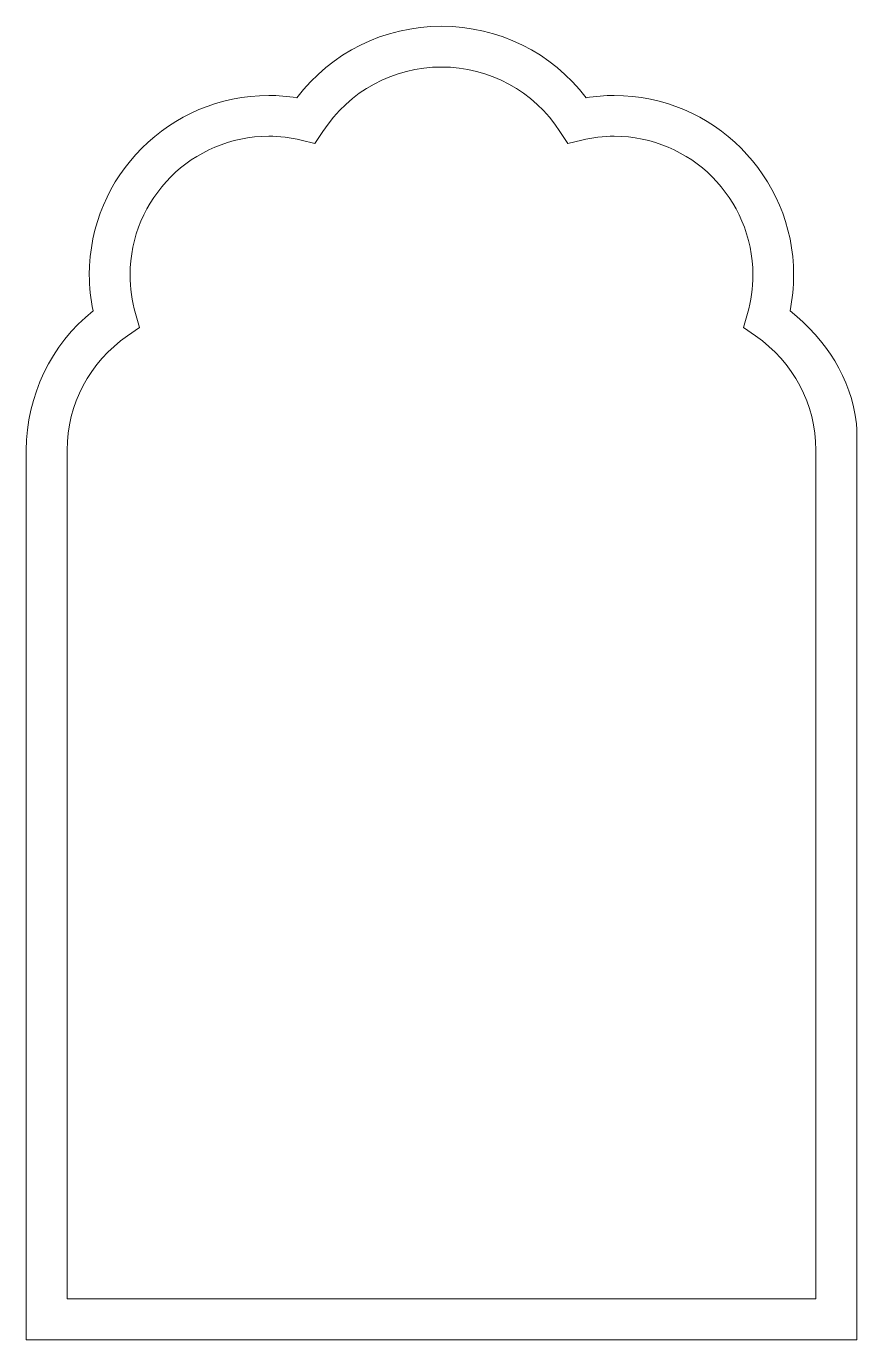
# Model space of a CAD drawing. Header units: inches. Extents: x 0.4 to 7.8, y -11.7 to 0.
import ezdxf

# ---------------------------------------------------------------- set-up
doc = ezdxf.new("R2010")
doc.units = ezdxf.units.IN
doc.header["$MEASUREMENT"] = 0
doc.layers.add('Layer 1', color=7, linetype='Continuous')

msp = doc.modelspace()

# ---------------------------------------------------------------- linework, layer by layer
at = {"layer": 'Layer 1', "lineweight": 0}
for points, knots in [([(7.809, -11.693), (7.809, -11.693), (0.417, -11.693), (0.417, -11.693), (0.417, -11.693), (0.417, -3.773), (0.417, -3.773), (0.418, -3.289), (0.638, -2.834), (1.011, -2.533), (0.989, -2.428), (0.978, -2.321), (0.978, -2.214), (0.978, -1.333), (1.695, -0.616), (2.575, -0.616), (2.659, -0.616), (2.743, -0.623), (2.825, -0.636), (3.131, -0.235), (3.604, 0), (4.113, 0), (4.622, 0), (5.095, -0.235), (5.401, -0.636), (5.483, -0.623), (5.567, -0.616), (5.651, -0.616), (6.531, -0.616), (7.248, -1.333), (7.248, -2.214), (7.248, -2.321), (7.237, -2.428), (7.216, -2.533), (7.541, -2.796), (7.758, -3.125), (7.806, -3.539), (7.806, -3.539), (7.809, -3.591), (7.809, -3.591), (7.809, -3.591), (7.809, -3.773), (7.809, -3.773), (7.809, -3.773), (7.809, -11.693), (7.809, -11.693)], [0, 0, 0, 0, 1, 1, 1, 2, 2, 2, 3, 3, 3, 4, 4, 4, 5, 5, 5, 6, 6, 6, 7, 7, 7, 8, 8, 8, 9, 9, 9, 10, 10, 10, 11, 11, 11, 12, 12, 12, 13, 13, 13, 14, 14, 14, 15, 15, 15, 15]), ([(0.78, -11.33), (0.78, -11.33), (7.446, -11.33), (7.446, -11.33), (7.446, -11.33), (7.446, -3.773), (7.446, -3.773), (7.445, -3.367), (7.244, -2.987), (6.908, -2.756), (6.908, -2.756), (6.8, -2.682), (6.8, -2.682), (6.8, -2.682), (6.837, -2.556), (6.837, -2.556), (6.868, -2.446), (6.885, -2.33), (6.885, -2.214), (6.885, -1.533), (6.331, -0.979), (5.651, -0.979), (5.554, -0.979), (5.457, -0.991), (5.363, -1.013), (5.363, -1.013), (5.238, -1.043), (5.238, -1.043), (5.238, -1.043), (5.168, -0.936), (5.168, -0.936), (4.935, -0.577), (4.54, -0.363), (4.113, -0.363), (3.686, -0.363), (3.291, -0.577), (3.058, -0.936), (3.058, -0.936), (2.987, -1.043), (2.987, -1.043), (2.987, -1.043), (2.863, -1.013), (2.863, -1.013), (2.769, -0.991), (2.672, -0.979), (2.575, -0.979), (1.895, -0.979), (1.341, -1.533), (1.341, -2.214), (1.341, -2.33), (1.358, -2.446), (1.39, -2.556), (1.39, -2.556), (1.426, -2.682), (1.426, -2.682), (1.426, -2.682), (1.318, -2.756), (1.318, -2.756), (0.982, -2.987), (0.781, -3.367), (0.78, -3.773), (0.78, -3.773), (0.78, -11.33), (0.78, -11.33)], [0, 0, 0, 0, 1, 1, 1, 2, 2, 2, 3, 3, 3, 4, 4, 4, 5, 5, 5, 6, 6, 6, 7, 7, 7, 8, 8, 8, 9, 9, 9, 10, 10, 10, 11, 11, 11, 12, 12, 12, 13, 13, 13, 14, 14, 14, 15, 15, 15, 16, 16, 16, 17, 17, 17, 18, 18, 18, 19, 19, 19, 20, 20, 20, 21, 21, 21, 21])]:
    msp.add_open_spline(points, degree=3, knots=knots, dxfattribs=at)

doc.saveas('drawing.dxf')
